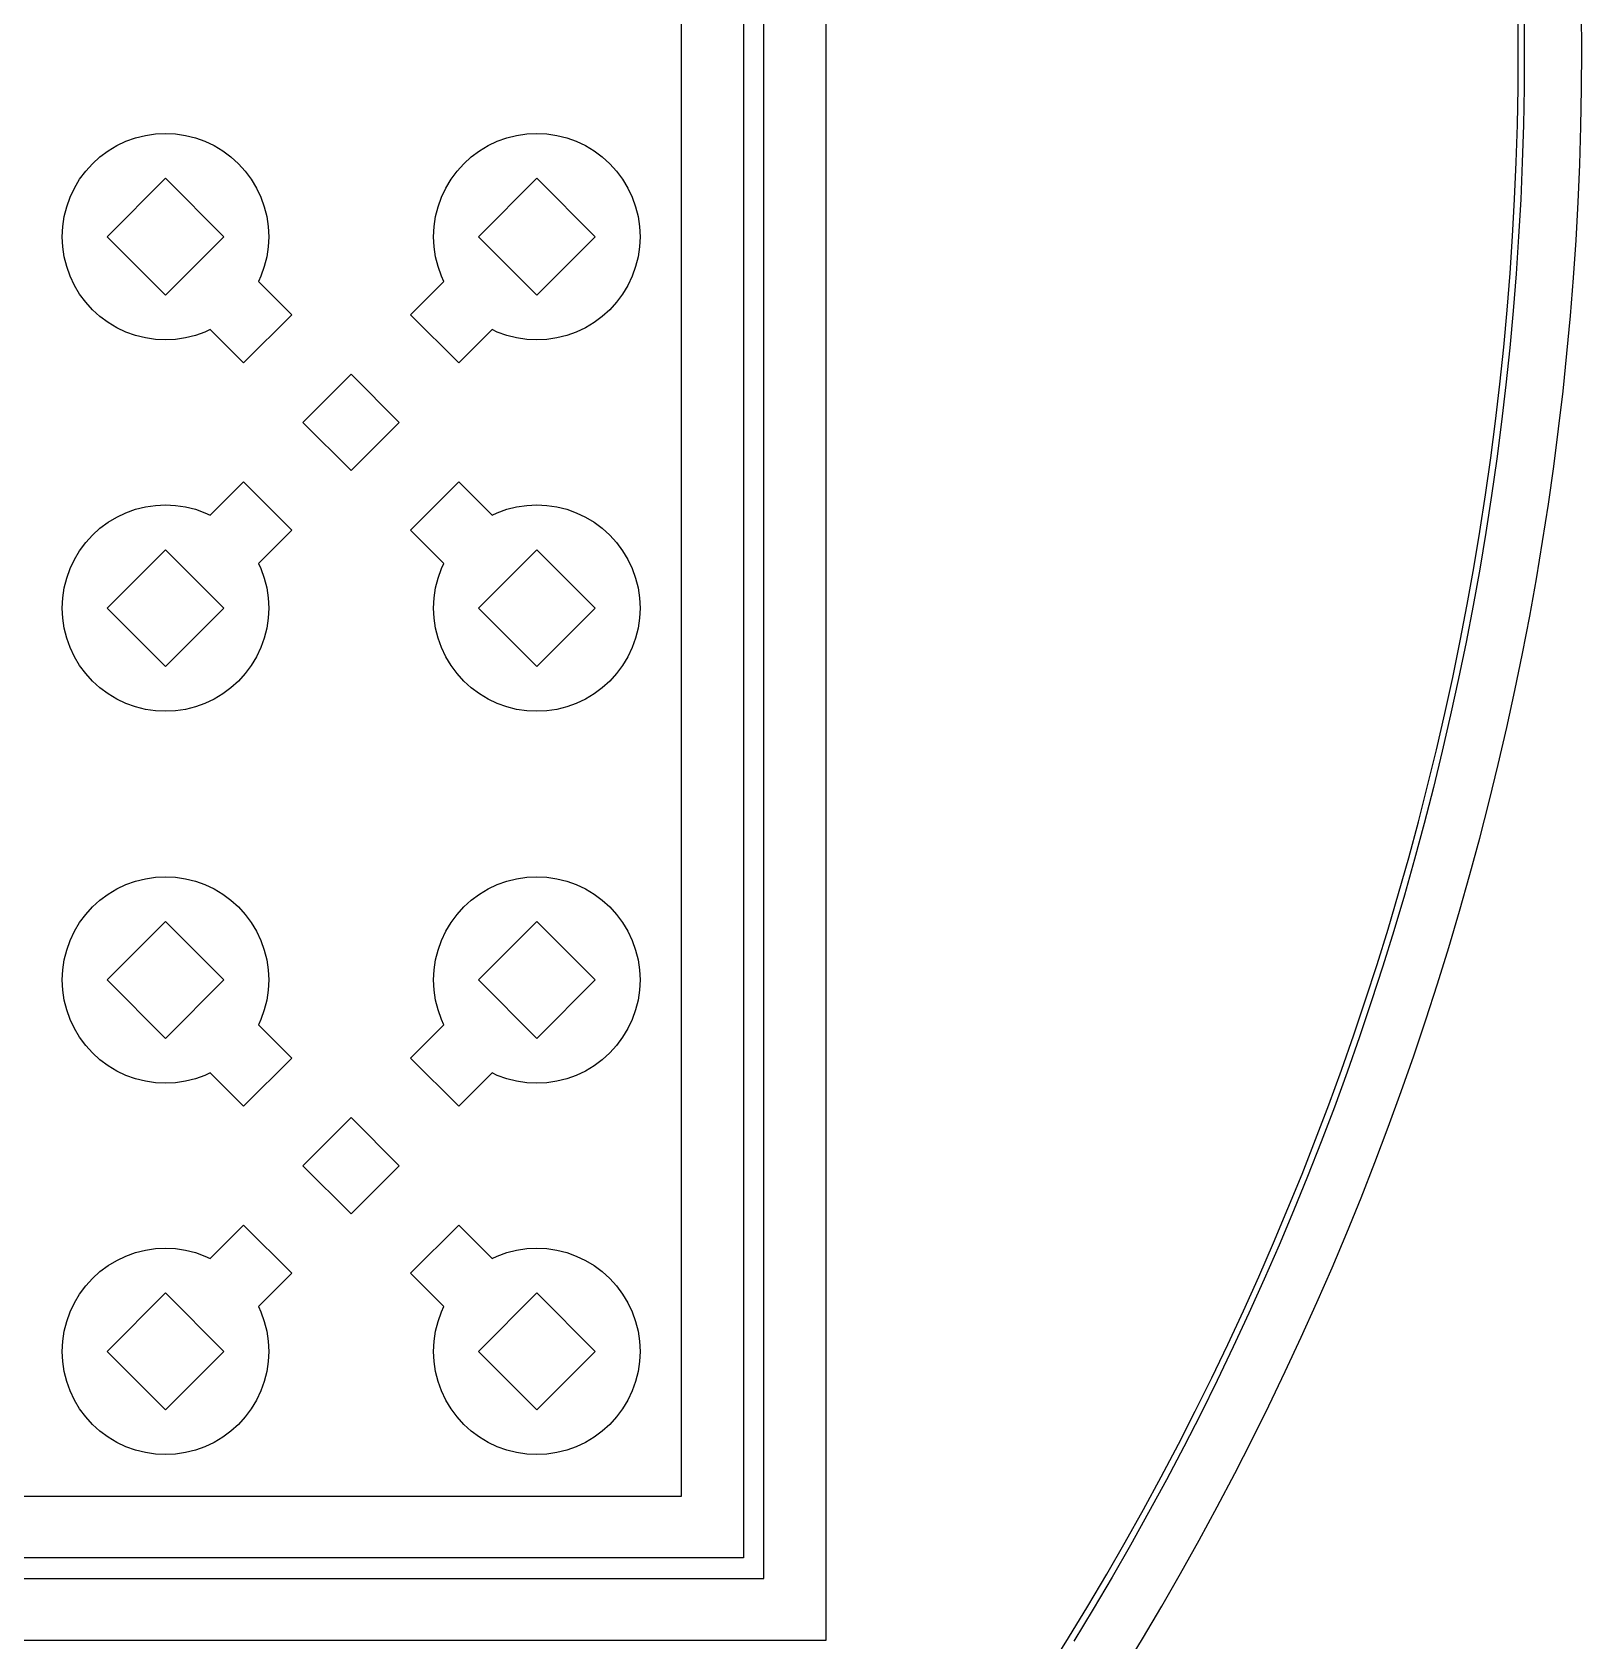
# Model space of a CAD drawing. Extents: x -16 to 132, y -40 to 113.
# Drawn here: x 93.34 to 131.72, y -2.56 to 37.27 of the extents above; entities that cross this region are included whole.
import ezdxf

# ---------------------------------------------------------------- set-up
doc = ezdxf.new("R2010")
doc.units = 0

msp = doc.modelspace()

# ---------------------------------------------------------------- linework, layer by layer
for p, q in [((112.997, 76.1837), (112.997, -2.55649)), ((111.463, -1.0226), (111.463, 74.6498)), ((110.952, 74.1385), (110.952, -0.51129)), ((109.418, 1.0226), (109.418, 72.6046)), ((130.145, 36.8136), (130.14, 37.733)), ((130.29, 37.7349), (130.295, 36.8136)), ((131.72, 36.8136), (131.715, 37.7524)), ((130.14, 35.8942), (130.145, 36.8136)), ((130.295, 36.8136), (130.29, 35.8923)), ((131.715, 35.8748), (131.72, 36.8136)), ((130.123, 34.9749), (130.14, 35.8942)), ((130.29, 35.8923), (130.273, 34.9712)), ((131.697, 34.9362), (131.715, 35.8748)), ((95.8965, 34.6554), (96.1398, 34.7164)), ((96.1398, 34.7164), (96.388, 34.7532)), ((96.388, 34.7532), (96.6386, 34.7655)), ((96.6386, 34.7655), (96.8892, 34.7532)), ((96.8892, 34.7532), (97.1373, 34.7164)), ((97.1373, 34.7164), (97.3807, 34.6554)), ((105.094, 34.6554), (105.337, 34.7164)), ((105.337, 34.7164), (105.586, 34.7532)), ((105.586, 34.7532), (105.836, 34.7655)), ((105.836, 34.7655), (106.087, 34.7532)), ((106.087, 34.7532), (106.335, 34.7164)), ((106.335, 34.7164), (106.578, 34.6554)), ((130.095, 34.0558), (130.123, 34.9749)), ((130.273, 34.9712), (130.245, 34.0503)), ((131.669, 33.9978), (131.697, 34.9362)), ((95.0167, 34.1852), (95.2183, 34.3347)), ((95.2183, 34.3347), (95.4334, 34.4637)), ((95.4334, 34.4637), (95.6602, 34.5709)), ((95.6602, 34.5709), (95.8965, 34.6554)), ((97.3807, 34.6554), (97.6169, 34.5709)), ((97.6169, 34.5709), (97.8437, 34.4637)), ((97.8437, 34.4637), (98.0589, 34.3347)), ((98.0589, 34.3347), (98.2604, 34.1852)), ((104.214, 34.1852), (104.416, 34.3347)), ((104.416, 34.3347), (104.631, 34.4637)), ((104.631, 34.4637), (104.858, 34.5709)), ((104.858, 34.5709), (105.094, 34.6554)), ((106.578, 34.6554), (106.815, 34.5709)), ((106.815, 34.5709), (107.041, 34.4637)), ((107.041, 34.4637), (107.257, 34.3347)), ((107.257, 34.3347), (107.458, 34.1852)), ((94.6624, 33.8308), (94.8309, 34.0167)), ((94.8309, 34.0167), (95.0167, 34.1852)), ((98.2604, 34.1852), (98.4463, 34.0167)), ((98.4463, 34.0167), (98.6148, 33.8308)), ((103.86, 33.8308), (104.028, 34.0167)), ((104.028, 34.0167), (104.214, 34.1852)), ((107.458, 34.1852), (107.644, 34.0167)), ((107.644, 34.0167), (107.812, 33.8308)), ((130.055, 33.1372), (130.095, 34.0558)), ((130.245, 34.0503), (130.205, 33.1299)), ((131.628, 33.0599), (131.669, 33.9978)), ((94.3839, 33.4142), (94.5129, 33.6293)), ((94.5129, 33.6293), (94.6624, 33.8308)), ((96.6386, 33.6552), (95.1924, 32.209)), ((98.0847, 32.209), (96.6386, 33.6552)), ((98.6148, 33.8308), (98.7642, 33.6293)), ((98.7642, 33.6293), (98.8932, 33.4141)), ((103.582, 33.4141), (103.711, 33.6293)), ((103.711, 33.6293), (103.86, 33.8308)), ((105.836, 33.6552), (104.39, 32.209)), ((107.282, 32.209), (105.836, 33.6552)), ((107.812, 33.8308), (107.962, 33.6293)), ((107.962, 33.6293), (108.091, 33.4142)), ((94.1922, 32.9511), (94.2767, 33.1873)), ((94.2767, 33.1873), (94.3839, 33.4142)), ((98.8932, 33.4141), (99.0005, 33.1873)), ((99.0005, 33.1873), (99.085, 32.9511)), ((103.39, 32.9511), (103.474, 33.1873)), ((103.474, 33.1873), (103.582, 33.4141)), ((108.091, 33.4142), (108.198, 33.1873)), ((108.198, 33.1873), (108.283, 32.9511)), ((130.004, 32.2191), (130.055, 33.1372)), ((130.205, 33.1299), (130.154, 32.2099)), ((94.0944, 32.4596), (94.1312, 32.7078)), ((94.1312, 32.7078), (94.1922, 32.9511)), ((99.085, 32.9511), (99.1459, 32.7078)), ((99.1459, 32.7078), (99.1828, 32.4596)), ((103.292, 32.4596), (103.329, 32.7078)), ((103.329, 32.7078), (103.39, 32.9511)), ((108.283, 32.9511), (108.344, 32.7078)), ((108.344, 32.7078), (108.38, 32.4596)), ((131.576, 32.1226), (131.628, 33.0599)), ((94.0821, 32.209), (94.0944, 32.4596)), ((99.1828, 32.4596), (99.1951, 32.209)), ((103.28, 32.209), (103.292, 32.4596)), ((108.38, 32.4596), (108.393, 32.209)), ((94.0944, 31.9584), (94.0821, 32.209)), ((94.1312, 31.7103), (94.0944, 31.9584)), ((95.1924, 32.209), (96.6386, 30.7628)), ((96.6386, 30.7628), (98.0847, 32.209)), ((99.1828, 31.9584), (99.146, 31.7103)), ((99.1951, 32.209), (99.1828, 31.9584)), ((103.292, 31.9584), (103.28, 32.209)), ((103.329, 31.7103), (103.292, 31.9584)), ((104.39, 32.209), (105.836, 30.7628)), ((105.836, 30.7628), (107.282, 32.209)), ((108.38, 31.9584), (108.344, 31.7103)), ((108.393, 32.209), (108.38, 31.9584)), ((129.942, 31.3018), (130.004, 32.2191)), ((130.154, 32.2099), (130.092, 31.2907)), ((131.513, 31.1859), (131.576, 32.1226)), ((94.1922, 31.4669), (94.1312, 31.7103)), ((99.146, 31.7103), (99.085, 31.4669)), ((103.39, 31.4669), (103.329, 31.7103)), ((108.344, 31.7103), (108.283, 31.4669)), ((94.2767, 31.2307), (94.1922, 31.4669)), ((94.3839, 31.0039), (94.2767, 31.2307)), ((99.0005, 31.2307), (98.9393, 31.1014)), ((98.9393, 31.1014), (99.7645, 30.2762)), ((99.085, 31.4669), (99.0005, 31.2307)), ((102.71, 30.2762), (103.535, 31.1014)), ((103.474, 31.2307), (103.39, 31.4669)), ((103.535, 31.1014), (103.474, 31.2307)), ((108.198, 31.2307), (108.091, 31.0039)), ((108.283, 31.4669), (108.198, 31.2307)), ((129.869, 30.3852), (129.942, 31.3018)), ((130.092, 31.2907), (130.019, 30.3724)), ((131.438, 30.2501), (131.513, 31.1859)), ((94.5129, 30.7887), (94.3839, 31.0039)), ((94.6624, 30.5872), (94.5129, 30.7887)), ((107.962, 30.7887), (107.812, 30.5872)), ((108.091, 31.0039), (107.962, 30.7887)), ((94.8309, 30.4013), (94.6624, 30.5872)), ((95.0168, 30.2328), (94.8309, 30.4013)), ((99.7645, 30.2762), (98.5714, 29.0831)), ((103.903, 29.0831), (102.71, 30.2762)), ((107.644, 30.4013), (107.458, 30.2328)), ((107.812, 30.5872), (107.644, 30.4013)), ((129.785, 29.4697), (129.869, 30.3852)), ((130.019, 30.3724), (129.934, 29.455)), ((95.2183, 30.0834), (95.0168, 30.2328)), ((95.4334, 29.9544), (95.2183, 30.0834)), ((95.6602, 29.8471), (95.4334, 29.9544)), ((97.7462, 29.9083), (97.6169, 29.8471)), ((98.5714, 29.0831), (97.7462, 29.9083)), ((104.729, 29.9083), (103.903, 29.0831)), ((104.858, 29.8471), (104.729, 29.9083)), ((107.041, 29.9544), (106.815, 29.8471)), ((107.257, 30.0834), (107.041, 29.9544)), ((107.458, 30.2328), (107.257, 30.0834)), ((131.352, 29.3153), (131.438, 30.2501)), ((95.8965, 29.7626), (95.6602, 29.8471)), ((96.1398, 29.7017), (95.8965, 29.7626)), ((96.388, 29.6648), (96.1398, 29.7017)), ((96.6386, 29.6525), (96.388, 29.6648)), ((96.8892, 29.6648), (96.6386, 29.6525)), ((97.1373, 29.7016), (96.8892, 29.6648)), ((97.3807, 29.7626), (97.1373, 29.7016)), ((97.6169, 29.8471), (97.3807, 29.7626)), ((105.094, 29.7626), (104.858, 29.8471)), ((105.337, 29.7016), (105.094, 29.7626)), ((105.586, 29.6648), (105.337, 29.7016)), ((105.836, 29.6525), (105.586, 29.6648)), ((106.087, 29.6648), (105.836, 29.6525)), ((106.335, 29.7017), (106.087, 29.6648)), ((106.578, 29.7626), (106.335, 29.7017)), ((106.815, 29.8471), (106.578, 29.7626)), ((129.689, 28.5552), (129.785, 29.4697)), ((129.934, 29.455), (129.838, 28.5387)), ((131.254, 28.3816), (131.352, 29.3153)), ((100.044, 27.6102), (101.237, 28.8033)), ((101.237, 28.8033), (102.43, 27.6102)), ((129.582, 27.642), (129.689, 28.5552)), ((129.838, 28.5387), (129.731, 27.6236)), ((131.145, 27.4492), (131.254, 28.3816)), ((101.237, 26.4171), (100.044, 27.6102)), ((102.43, 27.6102), (101.237, 26.4171)), ((129.464, 26.7301), (129.582, 27.642)), ((129.731, 27.6236), (129.612, 26.71)), ((131.024, 26.5182), (131.145, 27.4492)), ((129.334, 25.8198), (129.464, 26.7301)), ((129.612, 26.71), (129.483, 25.7978)), ((130.892, 25.5887), (131.024, 26.5182)), ((97.7462, 25.3121), (98.5714, 26.1373)), ((98.5714, 26.1373), (99.7645, 24.9442)), ((102.71, 24.9442), (103.903, 26.1373)), ((103.903, 26.1373), (104.729, 25.3121)), ((95.8965, 25.4578), (96.1398, 25.5187)), ((96.1398, 25.5187), (96.388, 25.5556)), ((96.388, 25.5556), (96.6386, 25.5679)), ((96.6386, 25.5679), (96.8892, 25.5556)), ((96.8892, 25.5556), (97.1373, 25.5187)), ((97.1373, 25.5187), (97.3807, 25.4578)), ((105.094, 25.4578), (105.337, 25.5187)), ((105.337, 25.5187), (105.586, 25.5556)), ((105.586, 25.5556), (105.836, 25.5679)), ((105.836, 25.5679), (106.087, 25.5556)), ((106.087, 25.5556), (106.335, 25.5187)), ((106.335, 25.5187), (106.578, 25.4578)), ((129.194, 24.9112), (129.334, 25.8198)), ((129.483, 25.7978), (129.342, 24.8873)), ((130.749, 24.661), (130.892, 25.5887)), ((95.0168, 24.9876), (95.2183, 25.137)), ((95.2183, 25.137), (95.4334, 25.266)), ((95.4334, 25.266), (95.6602, 25.3733)), ((95.6602, 25.3733), (95.8965, 25.4578)), ((97.3807, 25.4578), (97.6169, 25.3733)), ((97.6169, 25.3733), (97.7462, 25.3121)), ((104.729, 25.3121), (104.858, 25.3733)), ((104.858, 25.3733), (105.094, 25.4578)), ((106.578, 25.4578), (106.815, 25.3733)), ((106.815, 25.3733), (107.041, 25.266)), ((107.041, 25.266), (107.257, 25.137)), ((107.257, 25.137), (107.458, 24.9876)), ((94.6624, 24.6332), (94.8309, 24.8191)), ((94.8309, 24.8191), (95.0168, 24.9876)), ((99.7645, 24.9442), (98.9393, 24.119)), ((103.535, 24.119), (102.71, 24.9442)), ((107.458, 24.9876), (107.644, 24.8191)), ((107.644, 24.8191), (107.812, 24.6332)), ((129.042, 24.0043), (129.194, 24.9112)), ((129.342, 24.8873), (129.19, 23.9786)), ((94.3839, 24.2165), (94.5129, 24.4317)), ((94.5129, 24.4317), (94.6624, 24.6332)), ((96.6386, 24.4575), (95.1924, 23.0114)), ((98.0847, 23.0114), (96.6386, 24.4575)), ((105.836, 24.4575), (104.39, 23.0114)), ((107.282, 23.0114), (105.836, 24.4575)), ((107.812, 24.6332), (107.962, 24.4317)), ((107.962, 24.4317), (108.091, 24.2165)), ((130.594, 23.735), (130.749, 24.661)), ((94.1922, 23.7535), (94.2767, 23.9897)), ((94.2767, 23.9897), (94.3839, 24.2165)), ((98.9393, 24.119), (99.0005, 23.9897)), ((99.0005, 23.9897), (99.085, 23.7535)), ((103.39, 23.7535), (103.474, 23.9897)), ((103.474, 23.9897), (103.535, 24.119)), ((108.091, 24.2165), (108.198, 23.9897)), ((108.198, 23.9897), (108.283, 23.7535)), ((128.88, 23.0993), (129.042, 24.0043)), ((129.19, 23.9786), (129.027, 23.0719)), ((94.0944, 23.262), (94.1312, 23.5101)), ((94.1312, 23.5101), (94.1922, 23.7535)), ((99.085, 23.7535), (99.146, 23.5101)), ((99.146, 23.5101), (99.1828, 23.262)), ((103.292, 23.262), (103.329, 23.5101)), ((103.329, 23.5101), (103.39, 23.7535)), ((108.283, 23.7535), (108.344, 23.5101)), ((108.344, 23.5101), (108.38, 23.262)), ((130.428, 22.8111), (130.594, 23.735)), ((94.0821, 23.0114), (94.0944, 23.262)), ((99.1828, 23.262), (99.1951, 23.0114)), ((103.28, 23.0114), (103.292, 23.262)), ((108.38, 23.262), (108.393, 23.0114)), ((94.0944, 22.7608), (94.0821, 23.0114)), ((94.1312, 22.5126), (94.0944, 22.7608)), ((95.1924, 23.0114), (96.6386, 21.5652)), ((96.6386, 21.5652), (98.0847, 23.0114)), ((99.1828, 22.7608), (99.1459, 22.5126)), ((99.1951, 23.0114), (99.1828, 22.7608)), ((103.292, 22.7608), (103.28, 23.0114)), ((103.329, 22.5126), (103.292, 22.7608)), ((104.39, 23.0114), (105.836, 21.5652)), ((105.836, 21.5652), (107.282, 23.0114)), ((108.38, 22.7608), (108.344, 22.5126)), ((108.393, 23.0114), (108.38, 22.7608)), ((128.706, 22.1965), (128.88, 23.0993)), ((129.027, 23.0719), (128.853, 22.1672)), ((130.25, 21.8892), (130.428, 22.8111)), ((94.1922, 22.2693), (94.1312, 22.5126)), ((99.1459, 22.5126), (99.085, 22.2693)), ((103.39, 22.2693), (103.329, 22.5126)), ((108.344, 22.5126), (108.283, 22.2693)), ((94.2767, 22.033), (94.1922, 22.2693)), ((94.3839, 21.8062), (94.2767, 22.033)), ((99.0005, 22.0331), (98.8932, 21.8062)), ((99.085, 22.2693), (99.0005, 22.0331)), ((103.474, 22.0331), (103.39, 22.2693)), ((103.582, 21.8062), (103.474, 22.0331)), ((108.198, 22.033), (108.091, 21.8062)), ((108.283, 22.2693), (108.198, 22.033)), ((128.521, 21.2958), (128.706, 22.1965)), ((128.853, 22.1672), (128.668, 21.2647)), ((94.5129, 21.5911), (94.3839, 21.8062)), ((94.6624, 21.3895), (94.5129, 21.5911)), ((98.7642, 21.5911), (98.6148, 21.3896)), ((98.8932, 21.8062), (98.7642, 21.5911)), ((103.711, 21.5911), (103.582, 21.8062)), ((103.86, 21.3896), (103.711, 21.5911)), ((107.962, 21.5911), (107.812, 21.3895)), ((108.091, 21.8062), (107.962, 21.5911)), ((130.062, 20.9696), (130.25, 21.8892)), ((94.8309, 21.2036), (94.6624, 21.3895)), ((95.0167, 21.0352), (94.8309, 21.2036)), ((98.4463, 21.2036), (98.2604, 21.0352)), ((98.6148, 21.3896), (98.4463, 21.2036)), ((104.028, 21.2036), (103.86, 21.3896)), ((104.214, 21.0352), (104.028, 21.2036)), ((107.644, 21.2036), (107.458, 21.0352)), ((107.812, 21.3895), (107.644, 21.2036)), ((128.325, 20.3974), (128.521, 21.2958)), ((128.668, 21.2647), (128.471, 20.3646)), ((95.2183, 20.8857), (95.0167, 21.0352)), ((95.4334, 20.7567), (95.2183, 20.8857)), ((95.6602, 20.6495), (95.4334, 20.7567)), ((97.8437, 20.7567), (97.6169, 20.6495)), ((98.0589, 20.8857), (97.8437, 20.7567)), ((98.2604, 21.0352), (98.0589, 20.8857)), ((104.416, 20.8857), (104.214, 21.0352)), ((104.631, 20.7567), (104.416, 20.8857)), ((104.858, 20.6495), (104.631, 20.7567)), ((107.041, 20.7567), (106.815, 20.6495)), ((107.257, 20.8857), (107.041, 20.7567)), ((107.458, 21.0352), (107.257, 20.8857)), ((129.862, 20.0524), (130.062, 20.9696)), ((95.8965, 20.565), (95.6602, 20.6495)), ((96.1398, 20.504), (95.8965, 20.565)), ((96.388, 20.4672), (96.1398, 20.504)), ((96.6386, 20.4549), (96.388, 20.4672)), ((96.8892, 20.4672), (96.6386, 20.4549)), ((97.1373, 20.504), (96.8892, 20.4672)), ((97.3807, 20.565), (97.1373, 20.504)), ((97.6169, 20.6495), (97.3807, 20.565)), ((105.094, 20.565), (104.858, 20.6495)), ((105.337, 20.504), (105.094, 20.565)), ((105.586, 20.4672), (105.337, 20.504)), ((105.836, 20.4549), (105.586, 20.4672)), ((106.087, 20.4672), (105.836, 20.4549)), ((106.335, 20.504), (106.087, 20.4672)), ((106.578, 20.565), (106.335, 20.504)), ((106.815, 20.6495), (106.578, 20.565)), ((128.118, 19.5016), (128.325, 20.3974)), ((128.471, 20.3646), (128.264, 19.4669)), ((129.65, 19.1377), (129.862, 20.0524)), ((127.9, 18.6083), (128.118, 19.5016)), ((128.264, 19.4669), (128.045, 18.5719)), ((129.428, 18.2256), (129.65, 19.1377)), ((127.671, 17.7178), (127.9, 18.6083)), ((128.045, 18.5719), (127.816, 17.6796)), ((129.194, 17.3164), (129.428, 18.2256)), ((127.431, 16.8302), (127.671, 17.7178)), ((127.816, 17.6796), (127.576, 16.7901)), ((128.949, 16.4101), (129.194, 17.3164)), ((127.181, 15.9455), (127.431, 16.8302)), ((127.576, 16.7901), (127.325, 15.9037)), ((96.1398, 16.3096), (96.388, 16.3464)), ((96.388, 16.3464), (96.6386, 16.3587)), ((96.6386, 16.3587), (96.8892, 16.3464)), ((96.8892, 16.3464), (97.1373, 16.3096)), ((105.337, 16.3096), (105.586, 16.3464)), ((105.586, 16.3464), (105.836, 16.3587)), ((105.836, 16.3587), (106.087, 16.3464)), ((106.087, 16.3464), (106.335, 16.3096)), ((128.693, 15.5069), (128.949, 16.4101)), ((95.2183, 15.9279), (95.4334, 16.0569)), ((95.4334, 16.0569), (95.6602, 16.1641)), ((95.6602, 16.1641), (95.8965, 16.2486)), ((95.8965, 16.2486), (96.1398, 16.3096)), ((97.1373, 16.3096), (97.3807, 16.2486)), ((97.3807, 16.2486), (97.6169, 16.1641)), ((97.6169, 16.1641), (97.8437, 16.0569)), ((97.8437, 16.0569), (98.0589, 15.9279)), ((104.416, 15.9279), (104.631, 16.0569)), ((104.631, 16.0569), (104.858, 16.1641)), ((104.858, 16.1641), (105.094, 16.2486)), ((105.094, 16.2486), (105.337, 16.3096)), ((106.335, 16.3096), (106.578, 16.2486)), ((106.578, 16.2486), (106.815, 16.1641)), ((106.815, 16.1641), (107.041, 16.0569)), ((107.041, 16.0569), (107.257, 15.9279)), ((126.919, 15.064), (127.181, 15.9455)), ((94.6624, 15.424), (94.8309, 15.6099)), ((94.8309, 15.6099), (95.0167, 15.7784)), ((95.0167, 15.7784), (95.2183, 15.9279)), ((98.0589, 15.9279), (98.2604, 15.7784)), ((98.2604, 15.7784), (98.4463, 15.6099)), ((98.4463, 15.6099), (98.6148, 15.424)), ((103.86, 15.424), (104.028, 15.6099)), ((104.028, 15.6099), (104.214, 15.7784)), ((104.214, 15.7784), (104.416, 15.9279)), ((107.257, 15.9279), (107.458, 15.7784)), ((107.458, 15.7784), (107.644, 15.6099)), ((107.644, 15.6099), (107.812, 15.424)), ((127.325, 15.9037), (127.063, 15.0205)), ((94.3839, 15.0074), (94.5129, 15.2225)), ((94.5129, 15.2225), (94.6624, 15.424)), ((96.6386, 15.2484), (95.1924, 13.8022)), ((98.0847, 13.8022), (96.6386, 15.2484)), ((98.6148, 15.424), (98.7642, 15.2225)), ((98.7642, 15.2225), (98.8932, 15.0073)), ((103.582, 15.0073), (103.711, 15.2225)), ((103.711, 15.2225), (103.86, 15.424)), ((105.836, 15.2484), (104.39, 13.8022)), ((107.282, 13.8022), (105.836, 15.2484)), ((107.812, 15.424), (107.962, 15.2225)), ((107.962, 15.2225), (108.091, 15.0074)), ((128.426, 14.6068), (128.693, 15.5069)), ((94.1922, 14.5443), (94.2767, 14.7805)), ((94.2767, 14.7805), (94.3839, 15.0074)), ((98.8932, 15.0073), (99.0005, 14.7805)), ((99.0005, 14.7805), (99.085, 14.5443)), ((103.39, 14.5443), (103.474, 14.7805)), ((103.474, 14.7805), (103.582, 15.0073)), ((108.091, 15.0074), (108.198, 14.7805)), ((108.198, 14.7805), (108.283, 14.5443)), ((126.647, 14.1858), (126.919, 15.064)), ((127.063, 15.0205), (126.79, 14.1405)), ((94.1312, 14.301), (94.1922, 14.5443)), ((99.085, 14.5443), (99.1459, 14.301)), ((103.329, 14.301), (103.39, 14.5443)), ((108.283, 14.5443), (108.344, 14.301)), ((128.148, 13.7101), (128.426, 14.6068)), ((94.0821, 13.8022), (94.0944, 14.0528)), ((94.0944, 14.0528), (94.1312, 14.301)), ((99.1459, 14.301), (99.1828, 14.0528)), ((99.1828, 14.0528), (99.1951, 13.8022)), ((103.28, 13.8022), (103.292, 14.0528)), ((103.292, 14.0528), (103.329, 14.301)), ((108.344, 14.301), (108.38, 14.0528)), ((108.38, 14.0528), (108.393, 13.8022)), ((126.364, 13.311), (126.647, 14.1858)), ((126.79, 14.1405), (126.506, 13.2639)), ((94.0944, 13.5516), (94.0821, 13.8022)), ((94.1312, 13.3035), (94.0944, 13.5516)), ((95.1924, 13.8022), (96.6386, 12.356)), ((96.6386, 12.356), (98.0847, 13.8022)), ((99.1828, 13.5516), (99.146, 13.3035)), ((99.1951, 13.8022), (99.1828, 13.5516)), ((103.292, 13.5516), (103.28, 13.8022)), ((103.329, 13.3035), (103.292, 13.5516)), ((104.39, 13.8022), (105.836, 12.356)), ((105.836, 12.356), (107.282, 13.8022)), ((108.38, 13.5516), (108.344, 13.3035)), ((108.393, 13.8022), (108.38, 13.5516)), ((127.859, 12.817), (128.148, 13.7101)), ((94.1922, 13.0601), (94.1312, 13.3035)), ((99.146, 13.3035), (99.085, 13.0601)), ((103.39, 13.0601), (103.329, 13.3035)), ((108.344, 13.3035), (108.283, 13.0601)), ((126.07, 12.4397), (126.364, 13.311)), ((126.506, 13.2639), (126.212, 12.3909)), ((94.2767, 12.8239), (94.1922, 13.0601)), ((94.3839, 12.5971), (94.2767, 12.8239)), ((99.0005, 12.8239), (98.9393, 12.6946)), ((99.085, 13.0601), (99.0005, 12.8239)), ((103.474, 12.8239), (103.39, 13.0601)), ((103.535, 12.6946), (103.474, 12.8239)), ((108.198, 12.8239), (108.091, 12.5971)), ((108.283, 13.0601), (108.198, 12.8239)), ((127.559, 11.9274), (127.859, 12.817)), ((94.5129, 12.3819), (94.3839, 12.5971)), ((94.6624, 12.1804), (94.5129, 12.3819)), ((98.9393, 12.6946), (99.7645, 11.8694)), ((102.71, 11.8694), (103.535, 12.6946)), ((107.962, 12.3819), (107.812, 12.1804)), ((108.091, 12.5971), (107.962, 12.3819)), ((125.766, 11.5721), (126.07, 12.4397)), ((126.212, 12.3909), (125.907, 11.5216)), ((94.8309, 11.9945), (94.6624, 12.1804)), ((95.0168, 11.826), (94.8309, 11.9945)), ((107.644, 11.9945), (107.458, 11.826)), ((107.812, 12.1804), (107.644, 11.9945)), ((95.2183, 11.6766), (95.0168, 11.826)), ((95.4334, 11.5476), (95.2183, 11.6766)), ((99.7645, 11.8694), (98.5714, 10.6763)), ((103.903, 10.6763), (102.71, 11.8694)), ((107.257, 11.6766), (107.041, 11.5476)), ((107.458, 11.826), (107.257, 11.6766)), ((125.451, 10.7083), (125.766, 11.5721)), ((127.249, 11.0415), (127.559, 11.9274)), ((95.6602, 11.4403), (95.4334, 11.5476)), ((95.8965, 11.3558), (95.6602, 11.4403)), ((96.1398, 11.2949), (95.8965, 11.3558)), ((96.388, 11.258), (96.1398, 11.2949)), ((96.6386, 11.2457), (96.388, 11.258)), ((96.8892, 11.258), (96.6386, 11.2457)), ((97.1373, 11.2948), (96.8892, 11.258)), ((97.3807, 11.3558), (97.1373, 11.2948)), ((97.6169, 11.4403), (97.3807, 11.3558)), ((97.7462, 11.5015), (97.6169, 11.4403)), ((98.5714, 10.6763), (97.7462, 11.5015)), ((104.729, 11.5015), (103.903, 10.6763)), ((104.858, 11.4403), (104.729, 11.5015)), ((105.094, 11.3558), (104.858, 11.4403)), ((105.337, 11.2948), (105.094, 11.3558)), ((105.586, 11.258), (105.337, 11.2948)), ((105.836, 11.2457), (105.586, 11.258)), ((106.087, 11.258), (105.836, 11.2457)), ((106.335, 11.2949), (106.087, 11.258)), ((106.578, 11.3558), (106.335, 11.2949)), ((106.815, 11.4403), (106.578, 11.3558)), ((107.041, 11.5476), (106.815, 11.4403)), ((125.907, 11.5216), (125.591, 10.6561)), ((126.927, 10.1596), (127.249, 11.0415)), ((100.044, 9.2034), (101.237, 10.3965)), ((101.237, 10.3965), (102.43, 9.2034)), ((125.125, 9.84846), (125.451, 10.7083)), ((125.591, 10.6561), (125.265, 9.79448)), ((126.594, 9.28163), (126.927, 10.1596)), ((124.789, 8.99266), (125.125, 9.84846)), ((125.265, 9.79448), (124.928, 8.93697)), ((101.237, 8.0103), (100.044, 9.2034)), ((102.43, 9.2034), (101.237, 8.0103)), ((126.251, 8.40784), (126.594, 9.28163)), ((124.442, 8.14105), (124.789, 8.99266)), ((124.928, 8.93697), (124.581, 8.08365)), ((125.897, 7.53833), (126.251, 8.40784)), ((124.085, 7.29375), (124.442, 8.14105)), ((124.581, 8.08365), (124.223, 7.23465)), ((97.7462, 6.9053), (98.5714, 7.73047)), ((98.5714, 7.73047), (99.7645, 6.53738)), ((102.71, 6.53738), (103.903, 7.73047)), ((103.903, 7.73047), (104.729, 6.9053)), ((123.718, 6.4509), (124.085, 7.29375)), ((124.223, 7.23465), (123.855, 6.39011)), ((125.533, 6.67322), (125.897, 7.53833)), ((95.2183, 6.73021), (95.4334, 6.85919)), ((95.4334, 6.85919), (95.6602, 6.96646)), ((95.6602, 6.96646), (95.8965, 7.05098)), ((95.8965, 7.05098), (96.1398, 7.11192)), ((96.1398, 7.11192), (96.388, 7.14877)), ((96.388, 7.14877), (96.6386, 7.16106)), ((96.6386, 7.16106), (96.8892, 7.14876)), ((96.8892, 7.14876), (97.1373, 7.11194)), ((97.1373, 7.11194), (97.3807, 7.05098)), ((97.3807, 7.05098), (97.6169, 6.96646)), ((97.6169, 6.96646), (97.7462, 6.9053)), ((104.729, 6.9053), (104.858, 6.96646)), ((104.858, 6.96646), (105.094, 7.05098)), ((105.094, 7.05098), (105.337, 7.11194)), ((105.337, 7.11194), (105.586, 7.14876)), ((105.586, 7.14876), (105.836, 7.16106)), ((105.836, 7.16106), (106.087, 7.14877)), ((106.087, 7.14877), (106.335, 7.11192)), ((106.335, 7.11192), (106.578, 7.05098)), ((106.578, 7.05098), (106.815, 6.96646)), ((106.815, 6.96646), (107.041, 6.85919)), ((107.041, 6.85919), (107.257, 6.73021)), ((94.6624, 6.22639), (94.8309, 6.41229)), ((94.8309, 6.41229), (95.0168, 6.58078)), ((95.0168, 6.58078), (95.2183, 6.73021)), ((99.7645, 6.53738), (98.9393, 5.71222)), ((103.535, 5.71222), (102.71, 6.53738)), ((107.257, 6.73021), (107.458, 6.58078)), ((107.458, 6.58078), (107.644, 6.41229)), ((107.644, 6.41229), (107.812, 6.22639)), ((123.34, 5.61263), (123.718, 6.4509)), ((123.855, 6.39011), (123.476, 5.55016)), ((125.157, 5.81264), (125.533, 6.67322)), ((94.3839, 5.80969), (94.5129, 6.02487)), ((94.5129, 6.02487), (94.6624, 6.22639)), ((96.6386, 6.05074), (95.1924, 4.60457)), ((98.0847, 4.60457), (96.6386, 6.05074)), ((105.836, 6.05074), (104.39, 4.60457)), ((107.282, 4.60457), (105.836, 6.05074)), ((107.812, 6.22639), (107.962, 6.02487)), ((107.962, 6.02487), (108.091, 5.80969)), ((94.1922, 5.34668), (94.2767, 5.5829)), ((94.2767, 5.5829), (94.3839, 5.80969)), ((98.9393, 5.71222), (99.0005, 5.58292)), ((99.0005, 5.58292), (99.085, 5.34669)), ((103.39, 5.34669), (103.474, 5.58292)), ((103.474, 5.58292), (103.535, 5.71222)), ((108.091, 5.80969), (108.198, 5.5829)), ((108.198, 5.5829), (108.283, 5.34668)), ((122.952, 4.77904), (123.34, 5.61263)), ((124.772, 4.95674), (125.157, 5.81264)), ((94.1312, 5.1033), (94.1922, 5.34668)), ((99.085, 5.34669), (99.146, 5.10333)), ((103.329, 5.10333), (103.39, 5.34669)), ((108.283, 5.34668), (108.344, 5.1033)), ((123.476, 5.55016), (123.087, 4.7149)), ((94.0821, 4.60457), (94.0944, 4.85516)), ((94.0944, 4.85516), (94.1312, 5.1033)), ((99.146, 5.10333), (99.1828, 4.85518)), ((99.1828, 4.85518), (99.1951, 4.60458)), ((103.28, 4.60458), (103.292, 4.85518)), ((103.292, 4.85518), (103.329, 5.10333)), ((108.344, 5.1033), (108.38, 4.85516)), ((108.38, 4.85516), (108.393, 4.60457)), ((124.376, 4.10564), (124.772, 4.95674)), ((94.0944, 4.35399), (94.0821, 4.60457)), ((95.1924, 4.60457), (96.6386, 3.15839)), ((96.6386, 3.15839), (98.0847, 4.60457)), ((99.1951, 4.60458), (99.1828, 4.354)), ((103.292, 4.354), (103.28, 4.60458)), ((104.39, 4.60457), (105.836, 3.15839)), ((105.836, 3.15839), (107.282, 4.60457)), ((108.393, 4.60457), (108.38, 4.35399)), ((122.554, 3.95029), (122.952, 4.77904)), ((123.087, 4.7149), (122.688, 3.88449)), ((94.1312, 4.10582), (94.0944, 4.35399)), ((94.1922, 3.86246), (94.1312, 4.10582)), ((99.1459, 4.10582), (99.085, 3.86247)), ((99.1828, 4.354), (99.1459, 4.10582)), ((103.329, 4.10582), (103.292, 4.354)), ((103.39, 3.86247), (103.329, 4.10582)), ((108.344, 4.10582), (108.283, 3.86246)), ((108.38, 4.35399), (108.344, 4.10582)), ((123.969, 3.25946), (124.376, 4.10564)), ((94.2767, 3.62624), (94.1922, 3.86246)), ((94.3839, 3.39943), (94.2767, 3.62624)), ((99.0005, 3.62625), (98.8932, 3.39944)), ((99.085, 3.86247), (99.0005, 3.62625)), ((103.474, 3.62625), (103.39, 3.86247)), ((103.582, 3.39944), (103.474, 3.62625)), ((108.198, 3.62624), (108.091, 3.39943)), ((108.283, 3.86246), (108.198, 3.62624)), ((122.145, 3.12648), (122.554, 3.95029)), ((122.688, 3.88449), (122.279, 3.05904)), ((94.5129, 3.18427), (94.3839, 3.39943)), ((98.8932, 3.39944), (98.7642, 3.18427)), ((103.711, 3.18427), (103.582, 3.39944)), ((108.091, 3.39943), (107.962, 3.18427)), ((123.552, 2.41833), (123.969, 3.25946)), ((94.6624, 2.98274), (94.5129, 3.18427)), ((94.8309, 2.79684), (94.6624, 2.98274)), ((95.0167, 2.62836), (94.8309, 2.79684)), ((98.4463, 2.79684), (98.2604, 2.62836)), ((98.6148, 2.98276), (98.4463, 2.79684)), ((98.7642, 3.18427), (98.6148, 2.98276)), ((103.86, 2.98276), (103.711, 3.18427)), ((104.028, 2.79684), (103.86, 2.98276)), ((104.214, 2.62836), (104.028, 2.79684)), ((107.644, 2.79684), (107.458, 2.62836)), ((107.812, 2.98274), (107.644, 2.79684)), ((107.962, 3.18427), (107.812, 2.98274)), ((121.727, 2.30774), (122.145, 3.12648)), ((122.279, 3.05904), (121.86, 2.23866)), ((95.2183, 2.47893), (95.0167, 2.62836)), ((95.4334, 2.34993), (95.2183, 2.47893)), ((98.0589, 2.47893), (97.8437, 2.34993)), ((98.2604, 2.62836), (98.0589, 2.47893)), ((104.416, 2.47893), (104.214, 2.62836)), ((104.631, 2.34993), (104.416, 2.47893)), ((107.257, 2.47893), (107.041, 2.34993)), ((107.458, 2.62836), (107.257, 2.47893)), ((123.125, 1.5824), (123.552, 2.41833)), ((95.6602, 2.24269), (95.4334, 2.34993)), ((95.8965, 2.15816), (95.6602, 2.24269)), ((96.1398, 2.0972), (95.8965, 2.15816)), ((96.388, 2.06039), (96.1398, 2.0972)), ((96.6386, 2.04808), (96.388, 2.06039)), ((96.8892, 2.06039), (96.6386, 2.04808)), ((97.1373, 2.0972), (96.8892, 2.06039)), ((97.3807, 2.15816), (97.1373, 2.0972)), ((97.6169, 2.24269), (97.3807, 2.15816)), ((97.8437, 2.34993), (97.6169, 2.24269)), ((104.858, 2.24269), (104.631, 2.34993)), ((105.094, 2.15816), (104.858, 2.24269)), ((105.337, 2.0972), (105.094, 2.15816)), ((105.586, 2.06039), (105.337, 2.0972)), ((105.836, 2.04808), (105.586, 2.06039)), ((106.087, 2.06039), (105.836, 2.04808)), ((106.335, 2.0972), (106.087, 2.06039)), ((106.578, 2.15816), (106.335, 2.0972)), ((106.815, 2.24269), (106.578, 2.15816)), ((107.041, 2.34993), (106.815, 2.24269)), ((121.298, 1.4942), (121.727, 2.30774)), ((121.86, 2.23866), (121.431, 1.42349)), ((120.86, 0.68599), (121.298, 1.4942)), ((121.431, 1.42349), (120.991, 0.61366)), ((122.687, 0.75175), (123.125, 1.5824)), ((1.0226, 1.0226), (109.418, 1.0226)), ((120.412, -0.11678), (120.86, 0.68599)), ((120.991, 0.61366), (120.542, -0.19072)), ((122.24, -0.07344), (122.687, 0.75175)), ((119.954, -0.91399), (120.412, -0.11678)), ((120.542, -0.19072), (120.083, -0.98952)), ((121.782, -0.8931), (122.24, -0.07344)), ((110.952, -0.51129), (-0.51129, -0.51129)), ((-1.0226, -1.0226), (111.463, -1.0226)), ((119.486, -1.70554), (119.954, -0.91399)), ((120.083, -0.98952), (119.614, -1.78264)), ((121.314, -1.70706), (121.782, -0.8931)), ((119.008, -2.49126), (119.486, -1.70554)), ((119.614, -1.78264), (119.136, -2.56995)), ((120.837, -2.51524), (121.314, -1.70706)), ((112.997, -2.55649), (-2.55649, -2.55649)), ((118.521, -3.27107), (119.008, -2.49126)), ((120.349, -3.31749), (120.837, -2.51524))]:
    msp.add_line(p, q)

doc.saveas('drawing.dxf')
